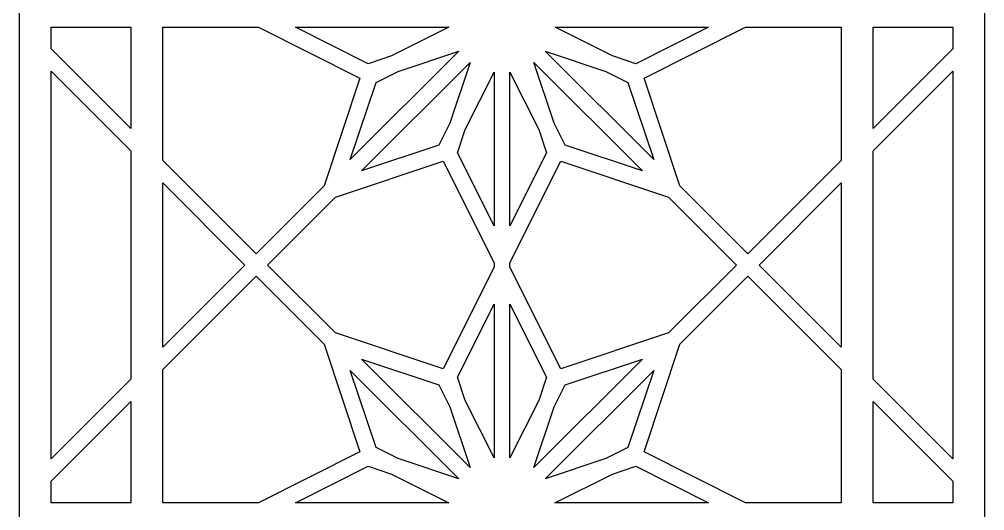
# Model space of a CAD drawing. Header units: centimetres. Extents: x 1.5 to 5, y -9 to 9.
# Drawn here: x 1.501 to 4.997, y -6.23 to -4.45 of the extents above; entities that cross this region are included whole.
import ezdxf

# ---------------------------------------------------------------- set-up
doc = ezdxf.new("R2010")
doc.units = ezdxf.units.CM
doc.header["$MEASUREMENT"] = 0
doc.layers.add('layer 1', color=7, linetype='Continuous')

msp = doc.modelspace()

# ---------------------------------------------------------------- linework, layer by layer
at = {"layer": 'layer 1', "color": 250, "lineweight": 30}
for points, knots in [([(4.5925, -9.00021), (4.5925, -9.00021), (4.47692, -9.00021), (4.47692, -9.00021), (4.47692, -9.00021), (4.47692, -9.00021), (4.27966, -9.00021), (4.27966, -9.00021), (4.27966, -9.00021), (4.27966, -9.00021), (4.19794, -9.00021), (4.19794, -9.00021), (4.19794, -9.00021), (4.19794, -9.00021), (4.10982, -9.00021), (4.10982, -9.00021), (4.10982, -9.00021), (4.10982, -9.00021), (4.02809, -9.00021), (4.02809, -9.00021), (4.02809, -9.00021), (4.02809, -9.00021), (3.27749, -9.00021), (3.27749, -9.00021), (3.27749, -9.00021), (3.27749, -9.00021), (3.21971, -9.00021), (3.21971, -9.00021), (3.21971, -9.00021), (3.21971, -9.00021), (2.4691, -9.00021), (2.4691, -9.00021), (2.4691, -9.00021), (2.4691, -9.00021), (2.38738, -9.00021), (2.38738, -9.00021), (2.38738, -9.00021), (2.38738, -9.00021), (2.29926, -9.00021), (2.29926, -9.00021), (2.29926, -9.00021), (2.29926, -9.00021), (2.21753, -9.00021), (2.21753, -9.00021), (2.21753, -9.00021), (2.21753, -9.00021), (2.02027, -9.00021), (2.02027, -9.00021), (2.02027, -9.00021), (2.02027, -9.00021), (1.9047, -9.00021), (1.9047, -9.00021), (1.9047, -9.00021), (1.9047, -9.00021), (1.50051, -9.00021), (1.50051, -9.00021), (1.50051, -9.00021), (1.50051, -9.00021), (1.50051, -8.11335), (1.50051, -8.11335), (1.50051, -8.11335), (1.50051, -8.11335), (1.50051, -8.03891), (1.50051, -8.03891), (1.50051, -8.03891), (1.50051, -8.03891), (1.50051, -8.03163), (1.50051, -8.03163), (1.50051, -8.03163), (1.50051, -8.03163), (1.50051, -8.0189), (1.50051, -8.0189), (1.50051, -8.0189), (1.50051, -8.0189), (1.50051, -7.98112), (1.50051, -7.98112), (1.50051, -7.98112), (1.50051, -7.98112), (1.50051, -7.93718), (1.50051, -7.93718), (1.50051, -7.93718), (1.50051, -7.93718), (1.50051, -6.30279), (1.50051, -6.30279), (1.50051, -6.30279), (1.50051, -6.30279), (1.50051, -6.25885), (1.50051, -6.25885), (1.50051, -6.25885), (1.50051, -6.25885), (1.50051, -6.23884), (1.50051, -6.23884), (1.50051, -6.23884), (1.50051, -6.23884), (1.50051, -6.22106), (1.50051, -6.22106), (1.50051, -6.22106), (1.50051, -6.22106), (1.50051, -6.20106), (1.50051, -6.20106), (1.50051, -6.20106), (1.50051, -6.20106), (1.50051, -6.15711), (1.50051, -6.15711), (1.50051, -6.15711), (1.50051, -6.15711), (1.50051, -4.52272), (1.50051, -4.52272), (1.50051, -4.52272), (1.50051, -4.52272), (1.50051, -4.47878), (1.50051, -4.47878), (1.50051, -4.47878), (1.50051, -4.47878), (1.50051, -4.45877), (1.50051, -4.45877), (1.50051, -4.45877), (1.50051, -4.45877), (1.50051, -4.44099), (1.50051, -4.44099), (1.50051, -4.44099), (1.50051, -4.44099), (1.50051, -4.42099), (1.50051, -4.42099), (1.50051, -4.42099), (1.50051, -4.42099), (1.50051, -4.37705), (1.50051, -4.37705), (1.50051, -4.37705), (1.50051, -4.37705), (1.50051, -2.74266), (1.50051, -2.74266), (1.50051, -2.74266), (1.50051, -2.74266), (1.50051, -2.69871), (1.50051, -2.69871), (1.50051, -2.69871), (1.50051, -2.69871), (1.50051, -2.67871), (1.50051, -2.67871), (1.50051, -2.67871), (1.50051, -2.67871), (1.50051, -2.66093), (1.50051, -2.66093), (1.50051, -2.66093), (1.50051, -2.66093), (1.50051, -2.64093), (1.50051, -2.64093), (1.50051, -2.64093), (1.50051, -2.64093), (1.50051, -2.59698), (1.50051, -2.59698), (1.50051, -2.59698), (1.50051, -2.59698), (1.50051, -0.96259), (1.50051, -0.96259), (1.50051, -0.96259), (1.50051, -0.96259), (1.50051, -0.91864), (1.50051, -0.91864), (1.50051, -0.91864), (1.50051, -0.91864), (1.50051, -0.89864), (1.50051, -0.89864), (1.50051, -0.89864), (1.50051, -0.89864), (1.50051, -0.88087), (1.50051, -0.88087), (1.50051, -0.88087), (1.50051, -0.88087), (1.50051, -0.86086), (1.50051, -0.86086), (1.50051, -0.86086), (1.50051, -0.86086), (1.50051, -0.81692), (1.50051, -0.81692), (1.50051, -0.81692), (1.50051, -0.81692), (1.50051, 0.81747), (1.50051, 0.81747), (1.50051, 0.81747), (1.50051, 0.81747), (1.50051, 0.86142), (1.50051, 0.86142), (1.50051, 0.86142), (1.50051, 0.86142), (1.50051, 0.88142), (1.50051, 0.88142), (1.50051, 0.88142), (1.50051, 0.88142), (1.50051, 0.8992), (1.50051, 0.8992), (1.50051, 0.8992), (1.50051, 0.8992), (1.50051, 0.9192), (1.50051, 0.9192), (1.50051, 0.9192), (1.50051, 0.9192), (1.50051, 0.96315), (1.50051, 0.96315), (1.50051, 0.96315), (1.50051, 0.96315), (1.50051, 2.59754), (1.50051, 2.59754), (1.50051, 2.59754), (1.50051, 2.59754), (1.50051, 2.64149), (1.50051, 2.64149), (1.50051, 2.64149), (1.50051, 2.64149), (1.50051, 2.66149), (1.50051, 2.66149), (1.50051, 2.66149), (1.50051, 2.66149), (1.50051, 2.67926), (1.50051, 2.67926), (1.50051, 2.67926), (1.50051, 2.67926), (1.50051, 2.69927), (1.50051, 2.69927), (1.50051, 2.69927), (1.50051, 2.69927), (1.50051, 2.74321), (1.50051, 2.74321), (1.50051, 2.74321), (1.50051, 2.74321), (1.50051, 4.3776), (1.50051, 4.3776), (1.50051, 4.3776), (1.50051, 4.3776), (1.50051, 4.42155), (1.50051, 4.42155), (1.50051, 4.42155), (1.50051, 4.42155), (1.50051, 4.44155), (1.50051, 4.44155), (1.50051, 4.44155), (1.50051, 4.44155), (1.50051, 4.45933), (1.50051, 4.45933), (1.50051, 4.45933), (1.50051, 4.45933), (1.50051, 4.47934), (1.50051, 4.47934), (1.50051, 4.47934), (1.50051, 4.47934), (1.50051, 4.52328), (1.50051, 4.52328), (1.50051, 4.52328), (1.50051, 4.52328), (1.50051, 6.15767), (1.50051, 6.15767), (1.50051, 6.15767), (1.50051, 6.15767), (1.50051, 6.20162), (1.50051, 6.20162), (1.50051, 6.20162), (1.50051, 6.20162), (1.50051, 6.22163), (1.50051, 6.22163), (1.50051, 6.22163), (1.50051, 6.22163), (1.50051, 6.23939), (1.50051, 6.23939), (1.50051, 6.23939), (1.50051, 6.23939), (1.50051, 6.25941), (1.50051, 6.25941), (1.50051, 6.25941), (1.50051, 6.25941), (1.50051, 6.30334), (1.50051, 6.30334), (1.50051, 6.30334), (1.50051, 6.30334), (1.50051, 7.93773), (1.50051, 7.93773), (1.50051, 7.93773), (1.50051, 7.93773), (1.50051, 7.98168), (1.50051, 7.98168), (1.50051, 7.98168), (1.50051, 7.98168), (1.50051, 8), (1.50051, 8), (1.50051, 8), (1.50051, 8), (1.50051, 8.01946), (1.50051, 8.01946), (1.50051, 8.01946), (1.50051, 8.01946), (1.50051, 8.03947), (1.50051, 8.03947), (1.50051, 8.03947), (1.50051, 8.03947), (1.50051, 8.08173), (1.50051, 8.08173), (1.50051, 8.08173), (1.50051, 8.08173), (1.50051, 9.00077), (1.50051, 9.00077), (1.50051, 9.00077), (1.50051, 9.00077), (1.9047, 9.00077), (1.9047, 9.00077), (1.9047, 9.00077), (1.9047, 9.00077), (2.02027, 9.00077), (2.02027, 9.00077), (2.02027, 9.00077), (2.02027, 9.00077), (2.21753, 9.00077), (2.21753, 9.00077), (2.21753, 9.00077), (2.21753, 9.00077), (2.29926, 9.00077), (2.29926, 9.00077), (2.29926, 9.00077), (2.29926, 9.00077), (2.41956, 9.00077), (2.41956, 9.00077), (2.41956, 9.00077), (2.41956, 9.00077), (2.50128, 9.00077), (2.50128, 9.00077), (2.50128, 9.00077), (2.50128, 9.00077), (3.21971, 9.00077), (3.21971, 9.00077), (3.21971, 9.00077), (3.21971, 9.00077), (3.27749, 9.00077), (3.27749, 9.00077), (3.27749, 9.00077), (3.27749, 9.00077), (3.99591, 9.00077), (3.99591, 9.00077), (3.99591, 9.00077), (3.99591, 9.00077), (4.07763, 9.00077), (4.07763, 9.00077), (4.07763, 9.00077), (4.07763, 9.00077), (4.19794, 9.00077), (4.19794, 9.00077), (4.19794, 9.00077), (4.19794, 9.00077), (4.27966, 9.00077), (4.27966, 9.00077), (4.27966, 9.00077), (4.27966, 9.00077), (4.47692, 9.00077), (4.47692, 9.00077), (4.47692, 9.00077), (4.47692, 9.00077), (4.5925, 9.00077), (4.5925, 9.00077), (4.5925, 9.00077), (4.5925, 9.00077), (4.99669, 9.00077), (4.99669, 9.00077), (4.99669, 9.00077), (4.99669, 9.00077), (4.99669, 8.08173), (4.99669, 8.08173), (4.99669, 8.08173), (4.99669, 8.08173), (4.99669, 8.03947), (4.99669, 8.03947), (4.99669, 8.03947), (4.99669, 8.03947), (4.99669, 8.01946), (4.99669, 8.01946), (4.99669, 8.01946), (4.99669, 8.01946), (4.99669, 8), (4.99669, 8), (4.99669, 8), (4.99669, 8), (4.99669, 7.98168), (4.99669, 7.98168), (4.99669, 7.98168), (4.99669, 7.98168), (4.99669, 7.93773), (4.99669, 7.93773), (4.99669, 7.93773), (4.99669, 7.93773), (4.99669, 6.30334), (4.99669, 6.30334), (4.99669, 6.30334), (4.99669, 6.30334), (4.99669, 6.25941), (4.99669, 6.25941), (4.99669, 6.25941), (4.99669, 6.25941), (4.99669, 6.23939), (4.99669, 6.23939), (4.99669, 6.23939), (4.99669, 6.23939), (4.99669, 6.22162), (4.99669, 6.22162), (4.99669, 6.22162), (4.99669, 6.22162), (4.99669, 6.20162), (4.99669, 6.20162), (4.99669, 6.20162), (4.99669, 6.20162), (4.99669, 6.15767), (4.99669, 6.15767), (4.99669, 6.15767), (4.99669, 6.15767), (4.99669, 4.52328), (4.99669, 4.52328), (4.99669, 4.52328), (4.99669, 4.52328), (4.99669, 4.47934), (4.99669, 4.47934), (4.99669, 4.47934), (4.99669, 4.47934), (4.99669, 4.45933), (4.99669, 4.45933), (4.99669, 4.45933), (4.99669, 4.45933), (4.99669, 4.44155), (4.99669, 4.44155), (4.99669, 4.44155), (4.99669, 4.44155), (4.99669, 4.42155), (4.99669, 4.42155), (4.99669, 4.42155), (4.99669, 4.42155), (4.99669, 4.3776), (4.99669, 4.3776), (4.99669, 4.3776), (4.99669, 4.3776), (4.99669, 2.74321), (4.99669, 2.74321), (4.99669, 2.74321), (4.99669, 2.74321), (4.99669, 2.69927), (4.99669, 2.69927), (4.99669, 2.69927), (4.99669, 2.69927), (4.99669, 2.67926), (4.99669, 2.67926), (4.99669, 2.67926), (4.99669, 2.67926), (4.99669, 2.66149), (4.99669, 2.66149), (4.99669, 2.66149), (4.99669, 2.66149), (4.99669, 2.64149), (4.99669, 2.64149), (4.99669, 2.64149), (4.99669, 2.64149), (4.99669, 2.59754), (4.99669, 2.59754), (4.99669, 2.59754), (4.99669, 2.59754), (4.99669, 0.96315), (4.99669, 0.96315), (4.99669, 0.96315), (4.99669, 0.96315), (4.99669, 0.9192), (4.99669, 0.9192), (4.99669, 0.9192), (4.99669, 0.9192), (4.99669, 0.8992), (4.99669, 0.8992), (4.99669, 0.8992), (4.99669, 0.8992), (4.99669, 0.88142), (4.99669, 0.88142), (4.99669, 0.88142), (4.99669, 0.88142), (4.99669, 0.86142), (4.99669, 0.86142), (4.99669, 0.86142), (4.99669, 0.86142), (4.99669, 0.81747), (4.99669, 0.81747), (4.99669, 0.81747), (4.99669, 0.81747), (4.99669, -0.81691), (4.99669, -0.81691), (4.99669, -0.81691), (4.99669, -0.81691), (4.99669, -0.86086), (4.99669, -0.86086), (4.99669, -0.86086), (4.99669, -0.86086), (4.99669, -0.88087), (4.99669, -0.88087), (4.99669, -0.88087), (4.99669, -0.88087), (4.99669, -0.89864), (4.99669, -0.89864), (4.99669, -0.89864), (4.99669, -0.89864), (4.99669, -0.91864), (4.99669, -0.91864), (4.99669, -0.91864), (4.99669, -0.91864), (4.99669, -0.96259), (4.99669, -0.96259), (4.99669, -0.96259), (4.99669, -0.96259), (4.99669, -2.59698), (4.99669, -2.59698), (4.99669, -2.59698), (4.99669, -2.59698), (4.99669, -2.64093), (4.99669, -2.64093), (4.99669, -2.64093), (4.99669, -2.64093), (4.99669, -2.66093), (4.99669, -2.66093), (4.99669, -2.66093), (4.99669, -2.66093), (4.99669, -2.67871), (4.99669, -2.67871), (4.99669, -2.67871), (4.99669, -2.67871), (4.99669, -2.69871), (4.99669, -2.69871), (4.99669, -2.69871), (4.99669, -2.69871), (4.99669, -2.74266), (4.99669, -2.74266), (4.99669, -2.74266), (4.99669, -2.74266), (4.99669, -4.37704), (4.99669, -4.37704), (4.99669, -4.37704), (4.99669, -4.37704), (4.99669, -4.42099), (4.99669, -4.42099), (4.99669, -4.42099), (4.99669, -4.42099), (4.99669, -4.441), (4.99669, -4.441), (4.99669, -4.441), (4.99669, -4.441), (4.99669, -4.45877), (4.99669, -4.45877), (4.99669, -4.45877), (4.99669, -4.45877), (4.99669, -4.47878), (4.99669, -4.47878), (4.99669, -4.47878), (4.99669, -4.47878), (4.99669, -4.52272), (4.99669, -4.52272), (4.99669, -4.52272), (4.99669, -4.52272), (4.99669, -6.15711), (4.99669, -6.15711), (4.99669, -6.15711), (4.99669, -6.15711), (4.99669, -6.20106), (4.99669, -6.20106), (4.99669, -6.20106), (4.99669, -6.20106), (4.99669, -6.22106), (4.99669, -6.22106), (4.99669, -6.22106), (4.99669, -6.22106), (4.99669, -6.23884), (4.99669, -6.23884), (4.99669, -6.23884), (4.99669, -6.23884), (4.99669, -6.25885), (4.99669, -6.25885), (4.99669, -6.25885), (4.99669, -6.25885), (4.99669, -6.30279), (4.99669, -6.30279), (4.99669, -6.30279), (4.99669, -6.30279), (4.99669, -7.93717), (4.99669, -7.93717), (4.99669, -7.93717), (4.99669, -7.93717), (4.99669, -7.98112), (4.99669, -7.98112), (4.99669, -7.98112), (4.99669, -7.98112), (4.99669, -8.0189), (4.99669, -8.0189), (4.99669, -8.0189), (4.99669, -8.0189), (4.99669, -8.03163), (4.99669, -8.03163), (4.99669, -8.03163), (4.99669, -8.03163), (4.99669, -8.03891), (4.99669, -8.03891), (4.99669, -8.03891), (4.99669, -8.03891), (4.99669, -8.11334), (4.99669, -8.11334), (4.99669, -8.11334), (4.99669, -8.11334), (4.99669, -9.00021), (4.99669, -9.00021), (4.99669, -9.00021), (4.99669, -9.00021), (4.5925, -9.00021), (4.5925, -9.00021)], [0, 0, 0, 0, 0.0065359, 0.0065359, 0.0065359, 0.0065359, 0.0130719, 0.0130719, 0.0130719, 0.0130719, 0.0196078, 0.0196078, 0.0196078, 0.0196078, 0.0261438, 0.0261438, 0.0261438, 0.0261438, 0.0326797, 0.0326797, 0.0326797, 0.0326797, 0.0392157, 0.0392157, 0.0392157, 0.0392157, 0.0457516, 0.0457516, 0.0457516, 0.0457516, 0.0522876, 0.0522876, 0.0522876, 0.0522876, 0.0588235, 0.0588235, 0.0588235, 0.0588235, 0.0653595, 0.0653595, 0.0653595, 0.0653595, 0.0718954, 0.0718954, 0.0718954, 0.0718954, 0.0784314, 0.0784314, 0.0784314, 0.0784314, 0.0849673, 0.0849673, 0.0849673, 0.0849673, 0.0915033, 0.0915033, 0.0915033, 0.0915033, 0.0980392, 0.0980392, 0.0980392, 0.0980392, 0.1045752, 0.1045752, 0.1045752, 0.1045752, 0.1111111, 0.1111111, 0.1111111, 0.1111111, 0.1176471, 0.1176471, 0.1176471, 0.1176471, 0.124183, 0.124183, 0.124183, 0.124183, 0.130719, 0.130719, 0.130719, 0.130719, 0.1372549, 0.1372549, 0.1372549, 0.1372549, 0.1437908, 0.1437908, 0.1437908, 0.1437908, 0.1503268, 0.1503268, 0.1503268, 0.1503268, 0.1568627, 0.1568627, 0.1568627, 0.1568627, 0.1633987, 0.1633987, 0.1633987, 0.1633987, 0.1699346, 0.1699346, 0.1699346, 0.1699346, 0.1764706, 0.1764706, 0.1764706, 0.1764706, 0.1830065, 0.1830065, 0.1830065, 0.1830065, 0.1895425, 0.1895425, 0.1895425, 0.1895425, 0.1960784, 0.1960784, 0.1960784, 0.1960784, 0.2026144, 0.2026144, 0.2026144, 0.2026144, 0.2091503, 0.2091503, 0.2091503, 0.2091503, 0.2156863, 0.2156863, 0.2156863, 0.2156863, 0.2222222, 0.2222222, 0.2222222, 0.2222222, 0.2287582, 0.2287582, 0.2287582, 0.2287582, 0.2352941, 0.2352941, 0.2352941, 0.2352941, 0.2418301, 0.2418301, 0.2418301, 0.2418301, 0.248366, 0.248366, 0.248366, 0.248366, 0.254902, 0.254902, 0.254902, 0.254902, 0.2614379, 0.2614379, 0.2614379, 0.2614379, 0.2679739, 0.2679739, 0.2679739, 0.2679739, 0.2745098, 0.2745098, 0.2745098, 0.2745098, 0.2810458, 0.2810458, 0.2810458, 0.2810458, 0.2875817, 0.2875817, 0.2875817, 0.2875817, 0.2941176, 0.2941176, 0.2941176, 0.2941176, 0.3006536, 0.3006536, 0.3006536, 0.3006536, 0.3071895, 0.3071895, 0.3071895, 0.3071895, 0.3137255, 0.3137255, 0.3137255, 0.3137255, 0.3202614, 0.3202614, 0.3202614, 0.3202614, 0.3267974, 0.3267974, 0.3267974, 0.3267974, 0.3333333, 0.3333333, 0.3333333, 0.3333333, 0.3398693, 0.3398693, 0.3398693, 0.3398693, 0.3464052, 0.3464052, 0.3464052, 0.3464052, 0.3529412, 0.3529412, 0.3529412, 0.3529412, 0.3594771, 0.3594771, 0.3594771, 0.3594771, 0.3660131, 0.3660131, 0.3660131, 0.3660131, 0.372549, 0.372549, 0.372549, 0.372549, 0.379085, 0.379085, 0.379085, 0.379085, 0.3856209, 0.3856209, 0.3856209, 0.3856209, 0.3921569, 0.3921569, 0.3921569, 0.3921569, 0.3986928, 0.3986928, 0.3986928, 0.3986928, 0.4052288, 0.4052288, 0.4052288, 0.4052288, 0.4117647, 0.4117647, 0.4117647, 0.4117647, 0.4183007, 0.4183007, 0.4183007, 0.4183007, 0.4248366, 0.4248366, 0.4248366, 0.4248366, 0.4313725, 0.4313725, 0.4313725, 0.4313725, 0.4379085, 0.4379085, 0.4379085, 0.4379085, 0.4444444, 0.4444444, 0.4444444, 0.4444444, 0.4509804, 0.4509804, 0.4509804, 0.4509804, 0.4575163, 0.4575163, 0.4575163, 0.4575163, 0.4640523, 0.4640523, 0.4640523, 0.4640523, 0.4705882, 0.4705882, 0.4705882, 0.4705882, 0.4771242, 0.4771242, 0.4771242, 0.4771242, 0.4836601, 0.4836601, 0.4836601, 0.4836601, 0.4901961, 0.4901961, 0.4901961, 0.4901961, 0.496732, 0.496732, 0.496732, 0.496732, 0.503268, 0.503268, 0.503268, 0.503268, 0.5098039, 0.5098039, 0.5098039, 0.5098039, 0.5163399, 0.5163399, 0.5163399, 0.5163399, 0.5228758, 0.5228758, 0.5228758, 0.5228758, 0.5294118, 0.5294118, 0.5294118, 0.5294118, 0.5359477, 0.5359477, 0.5359477, 0.5359477, 0.5424837, 0.5424837, 0.5424837, 0.5424837, 0.5490196, 0.5490196, 0.5490196, 0.5490196, 0.5555556, 0.5555556, 0.5555556, 0.5555556, 0.5620915, 0.5620915, 0.5620915, 0.5620915, 0.5686275, 0.5686275, 0.5686275, 0.5686275, 0.5751634, 0.5751634, 0.5751634, 0.5751634, 0.5816993, 0.5816993, 0.5816993, 0.5816993, 0.5882353, 0.5882353, 0.5882353, 0.5882353, 0.5947712, 0.5947712, 0.5947712, 0.5947712, 0.6013072, 0.6013072, 0.6013072, 0.6013072, 0.6078431, 0.6078431, 0.6078431, 0.6078431, 0.6143791, 0.6143791, 0.6143791, 0.6143791, 0.620915, 0.620915, 0.620915, 0.620915, 0.627451, 0.627451, 0.627451, 0.627451, 0.6339869, 0.6339869, 0.6339869, 0.6339869, 0.6405229, 0.6405229, 0.6405229, 0.6405229, 0.6470588, 0.6470588, 0.6470588, 0.6470588, 0.6535948, 0.6535948, 0.6535948, 0.6535948, 0.6601307, 0.6601307, 0.6601307, 0.6601307, 0.6666667, 0.6666667, 0.6666667, 0.6666667, 0.6732026, 0.6732026, 0.6732026, 0.6732026, 0.6797386, 0.6797386, 0.6797386, 0.6797386, 0.6862745, 0.6862745, 0.6862745, 0.6862745, 0.6928105, 0.6928105, 0.6928105, 0.6928105, 0.6993464, 0.6993464, 0.6993464, 0.6993464, 0.7058824, 0.7058824, 0.7058824, 0.7058824, 0.7124183, 0.7124183, 0.7124183, 0.7124183, 0.7189542, 0.7189542, 0.7189542, 0.7189542, 0.7254902, 0.7254902, 0.7254902, 0.7254902, 0.7320261, 0.7320261, 0.7320261, 0.7320261, 0.7385621, 0.7385621, 0.7385621, 0.7385621, 0.745098, 0.745098, 0.745098, 0.745098, 0.751634, 0.751634, 0.751634, 0.751634, 0.7581699, 0.7581699, 0.7581699, 0.7581699, 0.7647059, 0.7647059, 0.7647059, 0.7647059, 0.7712418, 0.7712418, 0.7712418, 0.7712418, 0.7777778, 0.7777778, 0.7777778, 0.7777778, 0.7843137, 0.7843137, 0.7843137, 0.7843137, 0.7908497, 0.7908497, 0.7908497, 0.7908497, 0.7973856, 0.7973856, 0.7973856, 0.7973856, 0.8039216, 0.8039216, 0.8039216, 0.8039216, 0.8104575, 0.8104575, 0.8104575, 0.8104575, 0.8169935, 0.8169935, 0.8169935, 0.8169935, 0.8235294, 0.8235294, 0.8235294, 0.8235294, 0.8300654, 0.8300654, 0.8300654, 0.8300654, 0.8366013, 0.8366013, 0.8366013, 0.8366013, 0.8431373, 0.8431373, 0.8431373, 0.8431373, 0.8496732, 0.8496732, 0.8496732, 0.8496732, 0.8562092, 0.8562092, 0.8562092, 0.8562092, 0.8627451, 0.8627451, 0.8627451, 0.8627451, 0.869281, 0.869281, 0.869281, 0.869281, 0.875817, 0.875817, 0.875817, 0.875817, 0.8823529, 0.8823529, 0.8823529, 0.8823529, 0.8888889, 0.8888889, 0.8888889, 0.8888889, 0.8954248, 0.8954248, 0.8954248, 0.8954248, 0.9019608, 0.9019608, 0.9019608, 0.9019608, 0.9084967, 0.9084967, 0.9084967, 0.9084967, 0.9150327, 0.9150327, 0.9150327, 0.9150327, 0.9215686, 0.9215686, 0.9215686, 0.9215686, 0.9281046, 0.9281046, 0.9281046, 0.9281046, 0.9346405, 0.9346405, 0.9346405, 0.9346405, 0.9411765, 0.9411765, 0.9411765, 0.9411765, 0.9477124, 0.9477124, 0.9477124, 0.9477124, 0.9542484, 0.9542484, 0.9542484, 0.9542484, 0.9607843, 0.9607843, 0.9607843, 0.9607843, 0.9673203, 0.9673203, 0.9673203, 0.9673203, 0.9738562, 0.9738562, 0.9738562, 0.9738562, 0.9803922, 0.9803922, 0.9803922, 0.9803922, 0.9869281, 0.9869281, 0.9869281, 0.9869281, 1, 1, 1, 1]), ([(1.9047, -4.47878), (1.9047, -4.47878), (1.61608, -4.47878), (1.61608, -4.47878), (1.61608, -4.47878), (1.61608, -4.47878), (1.61608, -4.55658), (1.61608, -4.55658), (1.61608, -4.55658), (1.61608, -4.55658), (1.9047, -4.84519), (1.9047, -4.84519), (1.9047, -4.84519), (1.9047, -4.84519), (1.9047, -4.47878), (1.9047, -4.47878)], [0, 0, 0, 0, 0.2, 0.2, 0.2, 0.2, 0.4, 0.4, 0.4, 0.4, 0.6, 0.6, 0.6, 0.6, 1, 1, 1, 1]), ([(2.35856, -5.29906), (2.35856, -5.29906), (2.60434, -5.05328), (2.60434, -5.05328), (2.60434, -5.05328), (2.60434, -5.05328), (2.73414, -4.66298), (2.73414, -4.66298), (2.73414, -4.66298), (2.73414, -4.66298), (2.36637, -4.47878), (2.36637, -4.47878), (2.36637, -4.47878), (2.36637, -4.47878), (2.02027, -4.47878), (2.02027, -4.47878), (2.02027, -4.47878), (2.02027, -4.47878), (2.02027, -4.96077), (2.02027, -4.96077), (2.02027, -4.96077), (2.02027, -4.96077), (2.35856, -5.29906), (2.35856, -5.29906)], [0, 0, 0, 0, 0.1428571, 0.1428571, 0.1428571, 0.1428571, 0.2857143, 0.2857143, 0.2857143, 0.2857143, 0.4285714, 0.4285714, 0.4285714, 0.4285714, 0.5714286, 0.5714286, 0.5714286, 0.5714286, 0.7142857, 0.7142857, 0.7142857, 0.7142857, 1, 1, 1, 1]), ([(3.05664, -4.47878), (3.05664, -4.47878), (2.50064, -4.47878), (2.50064, -4.47878), (2.50064, -4.47878), (2.50064, -4.47878), (2.76445, -4.6109), (2.76445, -4.6109), (2.76445, -4.6109), (2.76445, -4.6109), (2.84893, -4.58281), (2.84893, -4.58281), (2.84893, -4.58281), (2.84893, -4.58281), (3.05664, -4.47878), (3.05664, -4.47878)], [0, 0, 0, 0, 0.2, 0.2, 0.2, 0.2, 0.4, 0.4, 0.4, 0.4, 0.6, 0.6, 0.6, 0.6, 1, 1, 1, 1]), ([(3.99656, -4.47878), (3.99656, -4.47878), (3.44056, -4.47878), (3.44056, -4.47878), (3.44056, -4.47878), (3.44056, -4.47878), (3.64828, -4.58281), (3.64828, -4.58281), (3.64828, -4.58281), (3.64828, -4.58281), (3.73275, -4.6109), (3.73275, -4.6109), (3.73275, -4.6109), (3.73275, -4.6109), (3.99656, -4.47878), (3.99656, -4.47878)], [0, 0, 0, 0, 0.2, 0.2, 0.2, 0.2, 0.4, 0.4, 0.4, 0.4, 0.6, 0.6, 0.6, 0.6, 1, 1, 1, 1]), ([(4.47692, -4.47878), (4.47692, -4.47878), (4.13083, -4.47878), (4.13083, -4.47878), (4.13083, -4.47878), (4.13083, -4.47878), (3.76305, -4.66297), (3.76305, -4.66297), (3.76305, -4.66297), (3.76305, -4.66297), (3.89286, -5.05328), (3.89286, -5.05328), (3.89286, -5.05328), (3.89286, -5.05328), (4.13863, -5.29906), (4.13863, -5.29906), (4.13863, -5.29906), (4.13863, -5.29906), (4.47692, -4.96077), (4.47692, -4.96077), (4.47692, -4.96077), (4.47692, -4.96077), (4.47692, -4.47878), (4.47692, -4.47878)], [0, 0, 0, 0, 0.1428571, 0.1428571, 0.1428571, 0.1428571, 0.2857143, 0.2857143, 0.2857143, 0.2857143, 0.4285714, 0.4285714, 0.4285714, 0.4285714, 0.5714286, 0.5714286, 0.5714286, 0.5714286, 0.7142857, 0.7142857, 0.7142857, 0.7142857, 1, 1, 1, 1]), ([(4.5925, -4.47878), (4.5925, -4.47878), (4.5925, -4.84519), (4.5925, -4.84519), (4.5925, -4.84519), (4.5925, -4.84519), (4.88112, -4.55658), (4.88112, -4.55658), (4.88112, -4.55658), (4.88112, -4.55658), (4.88112, -4.47878), (4.88112, -4.47878), (4.88112, -4.47878), (4.88112, -4.47878), (4.5925, -4.47878), (4.5925, -4.47878)], [0, 0, 0, 0, 0.2, 0.2, 0.2, 0.2, 0.4, 0.4, 0.4, 0.4, 0.6, 0.6, 0.6, 0.6, 1, 1, 1, 1]), ([(2.69928, -4.95834), (2.69928, -4.95834), (3.09243, -4.56519), (3.09243, -4.56519), (3.09243, -4.56519), (3.09243, -4.56519), (2.87199, -4.6385), (2.87199, -4.6385), (2.87199, -4.6385), (2.87199, -4.6385), (2.79239, -4.67836), (2.79239, -4.67836), (2.79239, -4.67836), (2.79239, -4.67836), (2.69928, -4.95834), (2.69928, -4.95834)], [0, 0, 0, 0, 0.2, 0.2, 0.2, 0.2, 0.4, 0.4, 0.4, 0.4, 0.6, 0.6, 0.6, 0.6, 1, 1, 1, 1]), ([(3.40476, -4.56519), (3.40476, -4.56519), (3.79791, -4.95834), (3.79791, -4.95834), (3.79791, -4.95834), (3.79791, -4.95834), (3.7048, -4.67836), (3.7048, -4.67836), (3.7048, -4.67836), (3.7048, -4.67836), (3.62521, -4.6385), (3.62521, -4.6385), (3.62521, -4.6385), (3.62521, -4.6385), (3.40476, -4.56519), (3.40476, -4.56519)], [0, 0, 0, 0, 0.2, 0.2, 0.2, 0.2, 0.4, 0.4, 0.4, 0.4, 0.6, 0.6, 0.6, 0.6, 1, 1, 1, 1]), ([(3.13328, -4.60607), (3.13328, -4.60607), (2.74016, -4.99919), (2.74016, -4.99919), (2.74016, -4.99919), (2.74016, -4.99919), (3.02011, -4.90609), (3.02011, -4.90609), (3.02011, -4.90609), (3.02011, -4.90609), (3.05998, -4.82648), (3.05998, -4.82648), (3.05998, -4.82648), (3.05998, -4.82648), (3.13328, -4.60607), (3.13328, -4.60607)], [0, 0, 0, 0, 0.2, 0.2, 0.2, 0.2, 0.4, 0.4, 0.4, 0.4, 0.6, 0.6, 0.6, 0.6, 1, 1, 1, 1]), ([(3.75705, -4.9992), (3.75705, -4.9992), (3.3639, -4.60606), (3.3639, -4.60606), (3.3639, -4.60606), (3.3639, -4.60606), (3.43722, -4.82649), (3.43722, -4.82649), (3.43722, -4.82649), (3.43722, -4.82649), (3.47709, -4.90608), (3.47709, -4.90608), (3.47709, -4.90608), (3.47709, -4.90608), (3.75705, -4.9992), (3.75705, -4.9992)], [0, 0, 0, 0, 0.2, 0.2, 0.2, 0.2, 0.4, 0.4, 0.4, 0.4, 0.6, 0.6, 0.6, 0.6, 1, 1, 1, 1]), ([(1.61608, -6.04154), (1.61608, -6.04154), (1.9047, -5.75292), (1.9047, -5.75292), (1.9047, -5.75292), (1.9047, -5.75292), (1.9047, -4.92691), (1.9047, -4.92691), (1.9047, -4.92691), (1.9047, -4.92691), (1.61608, -4.63829), (1.61608, -4.63829), (1.61608, -4.63829), (1.61608, -4.63829), (1.61608, -4.6383), (1.61608, -4.6383), (1.61608, -4.6383), (1.61608, -4.6383), (1.61608, -6.04154), (1.61608, -6.04154)], [0, 0, 0, 0, 0.1666667, 0.1666667, 0.1666667, 0.1666667, 0.3333333, 0.3333333, 0.3333333, 0.3333333, 0.5, 0.5, 0.5, 0.5, 0.6666667, 0.6666667, 0.6666667, 0.6666667, 1, 1, 1, 1]), ([(3.21971, -5.19784), (3.21971, -5.19784), (3.21971, -5.12061), (3.21971, -5.12061), (3.21971, -5.12061), (3.21971, -5.12061), (3.21971, -4.64185), (3.21971, -4.64185), (3.21971, -4.64185), (3.21971, -4.64185), (3.11567, -4.84955), (3.11567, -4.84955), (3.11567, -4.84955), (3.11567, -4.84955), (3.08758, -4.93403), (3.08758, -4.93403), (3.08758, -4.93403), (3.08758, -4.93403), (3.21971, -5.19784), (3.21971, -5.19784)], [0, 0, 0, 0, 0.1666667, 0.1666667, 0.1666667, 0.1666667, 0.3333333, 0.3333333, 0.3333333, 0.3333333, 0.5, 0.5, 0.5, 0.5, 0.6666667, 0.6666667, 0.6666667, 0.6666667, 1, 1, 1, 1]), ([(3.27749, -4.64185), (3.27749, -4.64185), (3.27749, -5.12061), (3.27749, -5.12061), (3.27749, -5.12061), (3.27749, -5.12061), (3.27749, -5.19784), (3.27749, -5.19784), (3.27749, -5.19784), (3.27749, -5.19784), (3.40962, -4.93403), (3.40962, -4.93403), (3.40962, -4.93403), (3.40962, -4.93403), (3.38152, -4.84955), (3.38152, -4.84955), (3.38152, -4.84955), (3.38152, -4.84955), (3.27749, -4.64185), (3.27749, -4.64185)], [0, 0, 0, 0, 0.1666667, 0.1666667, 0.1666667, 0.1666667, 0.3333333, 0.3333333, 0.3333333, 0.3333333, 0.5, 0.5, 0.5, 0.5, 0.6666667, 0.6666667, 0.6666667, 0.6666667, 1, 1, 1, 1]), ([(4.5925, -4.92691), (4.5925, -4.92691), (4.5925, -5.75292), (4.5925, -5.75292), (4.5925, -5.75292), (4.5925, -5.75292), (4.88112, -6.04154), (4.88112, -6.04154), (4.88112, -6.04154), (4.88112, -6.04154), (4.88112, -6.04153), (4.88112, -6.04153), (4.88112, -6.04153), (4.88112, -6.04153), (4.88112, -4.6383), (4.88112, -4.6383), (4.88112, -4.6383), (4.88112, -4.6383), (4.88112, -4.63829), (4.88112, -4.63829), (4.88112, -4.63829), (4.88112, -4.63829), (4.5925, -4.92691), (4.5925, -4.92691)], [0, 0, 0, 0, 0.1428571, 0.1428571, 0.1428571, 0.1428571, 0.2857143, 0.2857143, 0.2857143, 0.2857143, 0.4285714, 0.4285714, 0.4285714, 0.4285714, 0.5714286, 0.5714286, 0.5714286, 0.5714286, 0.7142857, 0.7142857, 0.7142857, 0.7142857, 1, 1, 1, 1]), ([(3.21971, -5.34771), (3.21971, -5.34771), (3.21971, -5.33211), (3.21971, -5.33211), (3.21971, -5.33211), (3.21971, -5.33211), (3.03551, -4.96434), (3.03551, -4.96434), (3.03551, -4.96434), (3.03551, -4.96434), (2.64521, -5.09414), (2.64521, -5.09414), (2.64521, -5.09414), (2.64521, -5.09414), (2.39943, -5.33992), (2.39943, -5.33992), (2.39943, -5.33992), (2.39943, -5.33992), (2.6452, -5.58568), (2.6452, -5.58568), (2.6452, -5.58568), (2.6452, -5.58568), (3.03551, -5.71549), (3.03551, -5.71549), (3.03551, -5.71549), (3.03551, -5.71549), (3.21971, -5.34771), (3.21971, -5.34771)], [0, 0, 0, 0, 0.125, 0.125, 0.125, 0.125, 0.25, 0.25, 0.25, 0.25, 0.375, 0.375, 0.375, 0.375, 0.5, 0.5, 0.5, 0.5, 0.625, 0.625, 0.625, 0.625, 0.75, 0.75, 0.75, 0.75, 1, 1, 1, 1]), ([(4.09778, -5.33992), (4.09778, -5.33992), (3.852, -5.09414), (3.852, -5.09414), (3.852, -5.09414), (3.852, -5.09414), (3.46169, -4.96434), (3.46169, -4.96434), (3.46169, -4.96434), (3.46169, -4.96434), (3.27749, -5.33211), (3.27749, -5.33211), (3.27749, -5.33211), (3.27749, -5.33211), (3.27749, -5.34771), (3.27749, -5.34771), (3.27749, -5.34771), (3.27749, -5.34771), (3.46169, -5.71549), (3.46169, -5.71549), (3.46169, -5.71549), (3.46169, -5.71549), (3.85202, -5.58567), (3.85202, -5.58567), (3.85202, -5.58567), (3.85202, -5.58567), (4.09778, -5.33992), (4.09778, -5.33992)], [0, 0, 0, 0, 0.125, 0.125, 0.125, 0.125, 0.25, 0.25, 0.25, 0.25, 0.375, 0.375, 0.375, 0.375, 0.5, 0.5, 0.5, 0.5, 0.625, 0.625, 0.625, 0.625, 0.75, 0.75, 0.75, 0.75, 1, 1, 1, 1]), ([(2.02027, -5.63735), (2.02027, -5.63735), (2.3177, -5.33992), (2.3177, -5.33992), (2.3177, -5.33992), (2.3177, -5.33992), (2.02027, -5.04248), (2.02027, -5.04248), (2.02027, -5.04248), (2.02027, -5.04248), (2.02027, -5.63735), (2.02027, -5.63735)], [0, 0, 0, 0, 0.25, 0.25, 0.25, 0.25, 0.5, 0.5, 0.5, 0.5, 1, 1, 1, 1]), ([(4.47692, -5.04249), (4.47692, -5.04249), (4.17949, -5.33992), (4.17949, -5.33992), (4.17949, -5.33992), (4.17949, -5.33992), (4.47692, -5.63734), (4.47692, -5.63734), (4.47692, -5.63734), (4.47692, -5.63734), (4.47692, -5.04249), (4.47692, -5.04249)], [0, 0, 0, 0, 0.25, 0.25, 0.25, 0.25, 0.5, 0.5, 0.5, 0.5, 1, 1, 1, 1]), ([(2.35856, -5.38078), (2.35856, -5.38078), (2.02027, -5.71907), (2.02027, -5.71907), (2.02027, -5.71907), (2.02027, -5.71907), (2.02027, -6.20106), (2.02027, -6.20106), (2.02027, -6.20106), (2.02027, -6.20106), (2.36635, -6.20106), (2.36635, -6.20106), (2.36635, -6.20106), (2.36635, -6.20106), (2.73414, -6.01685), (2.73414, -6.01685), (2.73414, -6.01685), (2.73414, -6.01685), (2.60434, -5.62655), (2.60434, -5.62655), (2.60434, -5.62655), (2.60434, -5.62655), (2.35856, -5.38078), (2.35856, -5.38078)], [0, 0, 0, 0, 0.1428571, 0.1428571, 0.1428571, 0.1428571, 0.2857143, 0.2857143, 0.2857143, 0.2857143, 0.4285714, 0.4285714, 0.4285714, 0.4285714, 0.5714286, 0.5714286, 0.5714286, 0.5714286, 0.7142857, 0.7142857, 0.7142857, 0.7142857, 1, 1, 1, 1]), ([(4.47692, -5.71906), (4.47692, -5.71906), (4.13863, -5.38078), (4.13863, -5.38078), (4.13863, -5.38078), (4.13863, -5.38078), (3.89286, -5.62655), (3.89286, -5.62655), (3.89286, -5.62655), (3.89286, -5.62655), (3.76305, -6.01685), (3.76305, -6.01685), (3.76305, -6.01685), (3.76305, -6.01685), (4.13085, -6.20106), (4.13085, -6.20106), (4.13085, -6.20106), (4.13085, -6.20106), (4.47692, -6.20106), (4.47692, -6.20106), (4.47692, -6.20106), (4.47692, -6.20106), (4.47692, -5.71906), (4.47692, -5.71906)], [0, 0, 0, 0, 0.1428571, 0.1428571, 0.1428571, 0.1428571, 0.2857143, 0.2857143, 0.2857143, 0.2857143, 0.4285714, 0.4285714, 0.4285714, 0.4285714, 0.5714286, 0.5714286, 0.5714286, 0.5714286, 0.7142857, 0.7142857, 0.7142857, 0.7142857, 1, 1, 1, 1]), ([(3.21971, -6.03798), (3.21971, -6.03798), (3.21971, -5.55923), (3.21971, -5.55923), (3.21971, -5.55923), (3.21971, -5.55923), (3.21971, -5.48199), (3.21971, -5.48199), (3.21971, -5.48199), (3.21971, -5.48199), (3.08758, -5.74579), (3.08758, -5.74579), (3.08758, -5.74579), (3.08758, -5.74579), (3.11567, -5.83026), (3.11567, -5.83026), (3.11567, -5.83026), (3.11567, -5.83026), (3.21971, -6.03798), (3.21971, -6.03798)], [0, 0, 0, 0, 0.1666667, 0.1666667, 0.1666667, 0.1666667, 0.3333333, 0.3333333, 0.3333333, 0.3333333, 0.5, 0.5, 0.5, 0.5, 0.6666667, 0.6666667, 0.6666667, 0.6666667, 1, 1, 1, 1]), ([(3.27749, -5.48199), (3.27749, -5.48199), (3.27749, -5.55923), (3.27749, -5.55923), (3.27749, -5.55923), (3.27749, -5.55923), (3.27749, -6.03798), (3.27749, -6.03798), (3.27749, -6.03798), (3.27749, -6.03798), (3.38152, -5.83027), (3.38152, -5.83027), (3.38152, -5.83027), (3.38152, -5.83027), (3.40962, -5.74579), (3.40962, -5.74579), (3.40962, -5.74579), (3.40962, -5.74579), (3.27749, -5.48199), (3.27749, -5.48199)], [0, 0, 0, 0, 0.1666667, 0.1666667, 0.1666667, 0.1666667, 0.3333333, 0.3333333, 0.3333333, 0.3333333, 0.5, 0.5, 0.5, 0.5, 0.6666667, 0.6666667, 0.6666667, 0.6666667, 1, 1, 1, 1]), ([(2.74014, -5.68063), (2.74014, -5.68063), (3.13329, -6.07378), (3.13329, -6.07378), (3.13329, -6.07378), (3.13329, -6.07378), (3.05998, -5.85334), (3.05998, -5.85334), (3.05998, -5.85334), (3.05998, -5.85334), (3.02011, -5.77374), (3.02011, -5.77374), (3.02011, -5.77374), (3.02011, -5.77374), (2.74014, -5.68063), (2.74014, -5.68063)], [0, 0, 0, 0, 0.2, 0.2, 0.2, 0.2, 0.4, 0.4, 0.4, 0.4, 0.6, 0.6, 0.6, 0.6, 1, 1, 1, 1]), ([(3.3639, -6.0738), (3.3639, -6.0738), (3.75706, -5.68063), (3.75706, -5.68063), (3.75706, -5.68063), (3.75706, -5.68063), (3.47709, -5.77374), (3.47709, -5.77374), (3.47709, -5.77374), (3.47709, -5.77374), (3.43722, -5.85334), (3.43722, -5.85334), (3.43722, -5.85334), (3.43722, -5.85334), (3.3639, -6.0738), (3.3639, -6.0738)], [0, 0, 0, 0, 0.2, 0.2, 0.2, 0.2, 0.4, 0.4, 0.4, 0.4, 0.6, 0.6, 0.6, 0.6, 1, 1, 1, 1]), ([(3.09242, -6.11464), (3.09242, -6.11464), (2.69929, -5.72151), (2.69929, -5.72151), (2.69929, -5.72151), (2.69929, -5.72151), (2.79239, -6.00145), (2.79239, -6.00145), (2.79239, -6.00145), (2.79239, -6.00145), (2.87199, -6.04132), (2.87199, -6.04132), (2.87199, -6.04132), (2.87199, -6.04132), (3.09242, -6.11464), (3.09242, -6.11464)], [0, 0, 0, 0, 0.2, 0.2, 0.2, 0.2, 0.4, 0.4, 0.4, 0.4, 0.6, 0.6, 0.6, 0.6, 1, 1, 1, 1]), ([(3.79791, -5.7215), (3.79791, -5.7215), (3.40477, -6.11464), (3.40477, -6.11464), (3.40477, -6.11464), (3.40477, -6.11464), (3.62521, -6.04132), (3.62521, -6.04132), (3.62521, -6.04132), (3.62521, -6.04132), (3.7048, -6.00146), (3.7048, -6.00146), (3.7048, -6.00146), (3.7048, -6.00146), (3.79791, -5.7215), (3.79791, -5.7215)], [0, 0, 0, 0, 0.2, 0.2, 0.2, 0.2, 0.4, 0.4, 0.4, 0.4, 0.6, 0.6, 0.6, 0.6, 1, 1, 1, 1]), ([(1.9047, -5.83464), (1.9047, -5.83464), (1.61608, -6.12326), (1.61608, -6.12326), (1.61608, -6.12326), (1.61608, -6.12326), (1.61608, -6.20106), (1.61608, -6.20106), (1.61608, -6.20106), (1.61608, -6.20106), (1.9047, -6.20106), (1.9047, -6.20106), (1.9047, -6.20106), (1.9047, -6.20106), (1.9047, -5.83464), (1.9047, -5.83464)], [0, 0, 0, 0, 0.2, 0.2, 0.2, 0.2, 0.4, 0.4, 0.4, 0.4, 0.6, 0.6, 0.6, 0.6, 1, 1, 1, 1]), ([(4.5925, -5.83464), (4.5925, -5.83464), (4.5925, -6.20106), (4.5925, -6.20106), (4.5925, -6.20106), (4.5925, -6.20106), (4.88112, -6.20106), (4.88112, -6.20106), (4.88112, -6.20106), (4.88112, -6.20106), (4.88112, -6.12326), (4.88112, -6.12326), (4.88112, -6.12326), (4.88112, -6.12326), (4.5925, -5.83464), (4.5925, -5.83464)], [0, 0, 0, 0, 0.2, 0.2, 0.2, 0.2, 0.4, 0.4, 0.4, 0.4, 0.6, 0.6, 0.6, 0.6, 1, 1, 1, 1]), ([(2.50062, -6.20106), (2.50062, -6.20106), (3.05665, -6.20106), (3.05665, -6.20106), (3.05665, -6.20106), (3.05665, -6.20106), (2.84893, -6.09702), (2.84893, -6.09702), (2.84893, -6.09702), (2.84893, -6.09702), (2.76445, -6.06892), (2.76445, -6.06892), (2.76445, -6.06892), (2.76445, -6.06892), (2.50062, -6.20106), (2.50062, -6.20106)], [0, 0, 0, 0, 0.2, 0.2, 0.2, 0.2, 0.4, 0.4, 0.4, 0.4, 0.6, 0.6, 0.6, 0.6, 1, 1, 1, 1]), ([(3.44054, -6.20106), (3.44054, -6.20106), (3.99658, -6.20106), (3.99658, -6.20106), (3.99658, -6.20106), (3.99658, -6.20106), (3.73275, -6.06892), (3.73275, -6.06892), (3.73275, -6.06892), (3.73275, -6.06892), (3.64828, -6.09702), (3.64828, -6.09702), (3.64828, -6.09702), (3.64828, -6.09702), (3.44054, -6.20106), (3.44054, -6.20106)], [0, 0, 0, 0, 0.2, 0.2, 0.2, 0.2, 0.4, 0.4, 0.4, 0.4, 0.6, 0.6, 0.6, 0.6, 1, 1, 1, 1])]:
    msp.add_open_spline(points, degree=3, knots=knots, dxfattribs=at)

doc.saveas('drawing.dxf')
